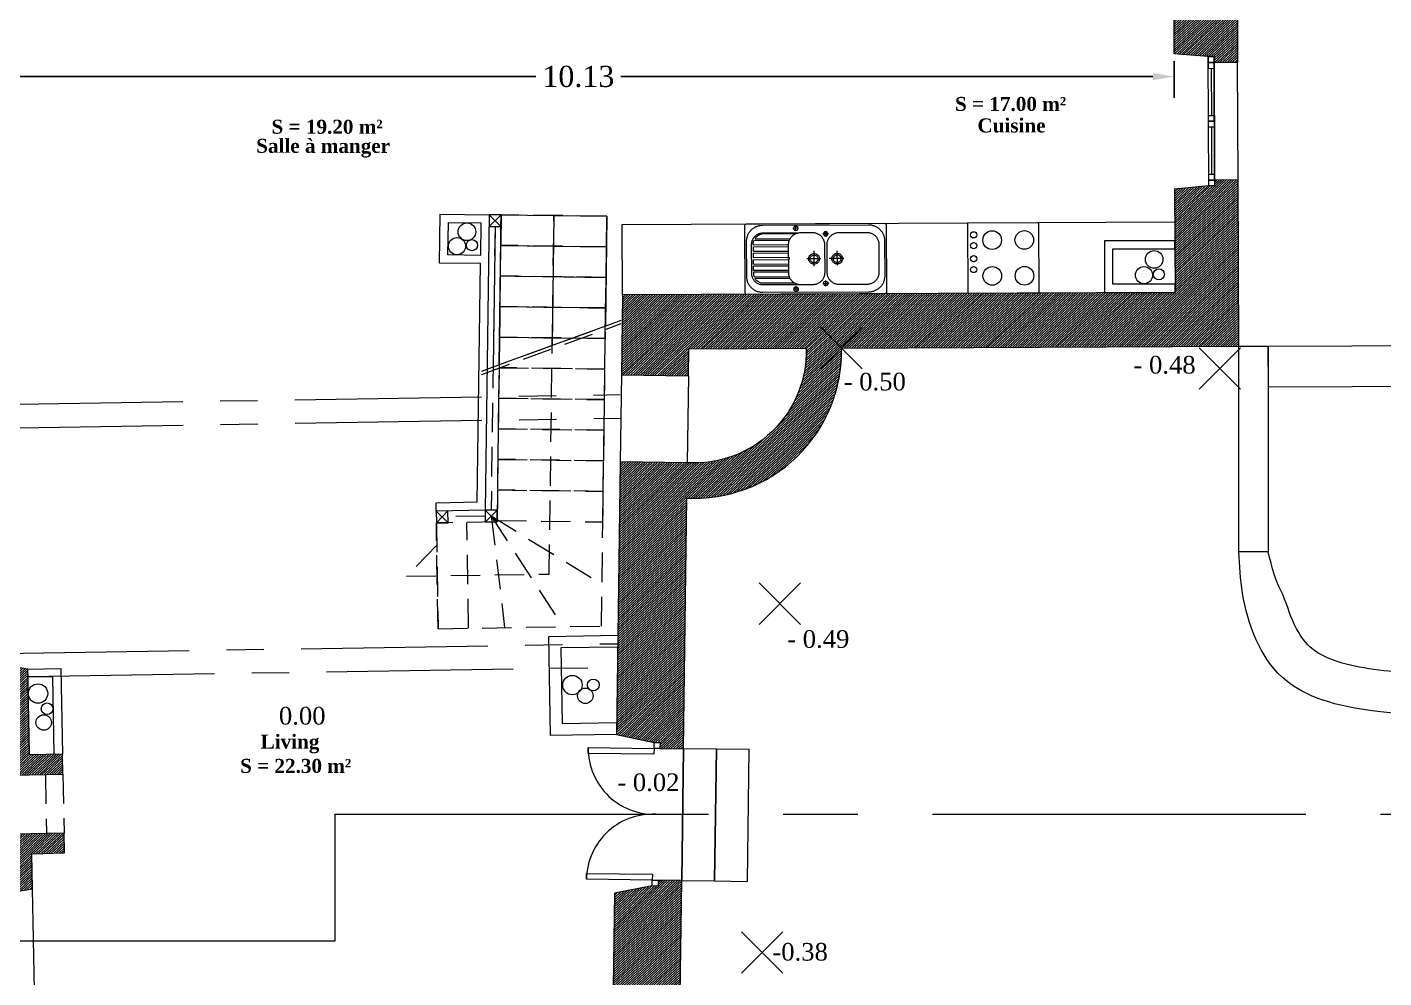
# Model space of a CAD drawing. Header units: millimetres. Extents: x -17502 to -16646, y 1856 to 2034.
# Drawn here: x -17428.72 to -17417.18, y 2012.28 to 2020.37 of the extents above; entities that cross this region are included whole.
import ezdxf
from ezdxf.enums import TextEntityAlignment as Align

# ---------------------------------------------------------------- set-up
doc = ezdxf.new("R2010")
doc.units = ezdxf.units.MM
doc.linetypes.add('AXES', pattern=[50.800000000000004, 31.75, -6.35, 6.35, -6.35])
doc.linetypes.add('HIDDEN', pattern=[0.375, 0.25, -0.125])
doc.layers.get('0').update_dxf_attribs({"lineweight": 9})
doc.layers.get('Defpoints').update_dxf_attribs({"lineweight": 9})
doc.layers.add('CALQUE_DE_PORTE', color=7, linetype='Continuous')
doc.layers.add('cartouche', color=7, linetype='Continuous')
doc.layers.add('CALQUE_DE_SYMBOLE', color=7, linetype='Continuous', lineweight=9)
doc.styles.get("Standard").update_dxf_attribs({"font": 'times.ttf'})
doc.dimstyles.get("Standard").update_dxf_attribs({"dimtxt": 0.18, "dimasz": 0.18, "dimexe": 0.18, "dimexo": 0.0625, "dimgap": 0.09, "dimtad": 0, "dimtih": 1, "dimtoh": 1, "dimzin": 0, "dimdsep": 46, "dimtxsty": 'Standard', "dimcen": 0.09, "dimadec": 0, "dimazin": 0, "dimtfac": 1, "dimtofl": 0, "dimtmove": 0, "dimatfit": 3, "dimfxl": 1, "dimtolj": 1, "dimtzin": 0, "dimarcsym": 0})

# ---------------------------------------------------------------- blocks, each defined once
blk = doc.blocks.new('*D345')
at = {"color": 0, "lineweight": -2, "transparency": 16777216}
for p, q in [((-17429.09852702357, 2019.70601243685), (-17429.09852702357, 2020.127808081144)), ((-17418.96581847014, 2020.079359967606), (-17418.96581847014, 2019.767808081144)), ((-17428.91852702357, 2019.947808081144), (-17424.39457361203, 2019.947808081144)), ((-17419.14581847014, 2019.947808081144), (-17423.66977188168, 2019.947808081144))]:
    blk.add_line(p, q, dxfattribs=at)
at = {"color": 0, "lineweight": 9, "transparency": 16777216}
for points in [[(-17428.91852702357, 2019.977808081144), (-17428.91852702357, 2019.917808081144), (-17429.09852702357, 2019.947808081144)], [(-17419.14581847014, 2019.977808081144), (-17419.14581847014, 2019.917808081144), (-17418.96581847014, 2019.947808081144)]]:
    blk.add_solid(points, dxfattribs=at)
at = {"layer": 'Defpoints', "color": 0, "lineweight": 9, "transparency": 16777216}
for p in [(-17418.96581847014, 2020.141859967606), (-17418.96581847014, 2019.947808081144), (-17429.09852702357, 2019.64351243685)]:
    blk.add_point(p, dxfattribs=at)
at = {"color": 0, "lineweight": 9, "transparency": 16777216, "insert": (-17424.03217274685, 2019.947808081144), "char_height": 0.18, "attachment_point": 5}
blk.add_mtext('\\A1;10.13', dxfattribs=at)
blk = doc.blocks.new('PWRDRWGRP197506040', base_point=(1252.8135, 2783.58822))
at = {"layer": 'CALQUE_DE_SYMBOLE', "color": 7, "linetype": 'Continuous'}
for p, q in [((1329.52834, 2781.43305), (1329.52834, 2776.92255)), ((1306.75938, 2774.55324), (1301.90702, 2774.55324)), ((1304.16706, 2776.95878), (1304.16706, 2772.00048)), ((1327.33479, 2779.395), (1332.16777, 2779.395)), ((1327.62391, 2775.66321), (1357.38808, 2775.66321)), ((1331.00064, 2774.10759), (1358.43426, 2774.10474)), ((1364.20684, 2769.99565), (1334.64738, 2769.99565)), ((1294.35279, 2759.14758), (1294.35279, 2746.77275)), ((1313.97465, 2759.77341), (1313.97465, 2746.79067)), ((1364.99054, 2768.74702), (1335.20893, 2768.74643)), ((1335.74599, 2758.10953), (1365.24295, 2758.10953)), ((1335.75062, 2763.41331), (1365.33198, 2763.41331)), ((1365.33198, 2759.4297), (1335.75492, 2759.4297)), ((1335.75519, 2764.77601), (1365.18433, 2764.77601)), ((1365.65701, 2757.69375), (1365.65701, 2754.54171)), ((1365.74615, 2762.99753), (1365.74615, 2759.84548)), ((1365.74938, 2765.12762), (1365.74787, 2766.47929)), ((1367.23319, 2765.77815), (1367.23319, 2741.24267)), ((1288.77862, 2753.38846), (1301.18113, 2753.38846)), ((1308.40043, 2753.54731), (1320.33139, 2753.54731)), ((1335.0216, 2754.22449), (1335.0216, 2752.17939)), ((1365.24295, 2754.12593), (1335.74642, 2754.12593)), ((1335.74862, 2752.49064), (1365.35147, 2752.49064)), ((1365.35147, 2748.50703), (1335.74862, 2748.50703)), ((1335.74906, 2747.1369), (1365.27363, 2747.1369)), ((1365.68774, 2746.72107), (1365.68774, 2743.56902)), ((1365.76558, 2752.07486), (1365.76558, 2748.92286)), ((1304.10612, 2734.75523), (1304.10612, 2730.01241)), ((1363.90927, 2736.43999), (1334.4376, 2736.43999)), ((1365.01503, 2737.68862), (1335.03495, 2737.68921)), ((1365.27363, 2743.15319), (1335.75002, 2743.15319)), ((1335.75089, 2741.65969), (1365.20882, 2741.65969)), ((1365.77392, 2741.30802), (1365.77236, 2739.95641)), ((1301.8484, 2732.35012), (1306.64295, 2732.35012)), ((1357.38808, 2731.35761), (1327.13583, 2731.35761)), ((1327.35707, 2727.60773), (1332.14505, 2727.60773)), ((1329.5474, 2729.80958), (1329.5474, 2725.40578)), ((1330.13048, 2732.32805), (1358.13674, 2732.33091))]:
    blk.add_line(p, q, dxfattribs=at)
for points in [[(1254.06794, 2783.58822), (1371.55878, 2783.58822), (1372.19068, 2783.41564), (1372.64134, 2782.96315), (1372.81328, 2782.32872), (1372.81328, 2724.848), (1372.64134, 2724.21356), (1372.19063, 2723.76107), (1371.55878, 2723.58844), (1254.06794, 2723.58844), (1253.43609, 2723.76102), (1252.98537, 2724.21356), (1252.8135, 2724.848), (1252.8135, 2782.32872), (1252.98537, 2782.96315), (1253.43603, 2783.41564), (1254.06794, 2783.58822)], [(1267.76828, 2782.10769), (1357.82975, 2782.10769), (1358.48803, 2782.09187), (1359.13845, 2782.04471), (1359.78032, 2781.96709), (1360.41298, 2781.85964), (1361.03557, 2781.72313), (1361.64751, 2781.55831), (1362.24798, 2781.36592), (1362.83623, 2781.14662), (1363.41161, 2780.90121), (1363.97332, 2780.63039), (1364.52072, 2780.33492), (1365.05298, 2780.0155), (1365.56942, 2779.67287), (1366.06929, 2779.30774), (1366.55192, 2778.92092), (1367.01653, 2778.51306), (1367.4624, 2778.08495), (1367.88878, 2777.63725), (1368.29498, 2777.17076), (1368.68024, 2776.68624), (1369.04386, 2776.18428), (1369.38514, 2775.66574), (1369.70322, 2775.13132), (1369.9975, 2774.58177), (1370.26724, 2774.01775), (1370.51168, 2773.44005), (1370.73007, 2772.84937), (1370.9217, 2772.24648), (1371.08583, 2771.63207), (1371.2218, 2771.00689), (1371.32882, 2770.3717), (1371.40612, 2769.7272), (1371.45306, 2769.07414), (1371.46888, 2768.41328), (1371.46888, 2738.49251), (1371.45306, 2737.83159), (1371.40612, 2737.17853), (1371.32882, 2736.53403), (1371.2218, 2735.89884), (1371.08583, 2735.27366), (1370.9217, 2734.65925), (1370.73007, 2734.05636), (1370.51168, 2733.46569), (1370.26724, 2732.88799), (1369.9975, 2732.32396), (1369.70322, 2731.77442), (1369.38514, 2731.24), (1369.04386, 2730.72146), (1368.68024, 2730.21955), (1368.29498, 2729.73497), (1367.88878, 2729.26849), (1367.4624, 2728.82079), (1367.01653, 2728.39268), (1366.55192, 2727.98481), (1366.06929, 2727.59799), (1365.56942, 2727.23287), (1365.05298, 2726.89024), (1364.52072, 2726.57087), (1363.97332, 2726.27534), (1363.41161, 2726.00458), (1362.83623, 2725.75912), (1362.24798, 2725.53987), (1361.64751, 2725.34743), (1361.03557, 2725.1826), (1360.41298, 2725.04614), (1359.78032, 2724.9387), (1359.13845, 2724.86102), (1358.48803, 2724.81392), (1357.82975, 2724.79804), (1267.76828, 2724.79804), (1267.11005, 2724.81392), (1266.45963, 2724.86102), (1265.81771, 2724.9387), (1265.1851, 2725.04614), (1264.56246, 2725.1826), (1263.95057, 2725.34743), (1263.3501, 2725.53987), (1262.7618, 2725.75912), (1262.18647, 2726.00458), (1261.6247, 2726.27534), (1261.07736, 2726.57087), (1260.5451, 2726.89024), (1260.02866, 2727.23287), (1259.52874, 2727.59799), (1259.04616, 2727.98481), (1258.58155, 2728.39268), (1258.13568, 2728.82079), (1257.7093, 2729.26849), (1257.3031, 2729.73497), (1256.91779, 2730.21955), (1256.55417, 2730.72146), (1256.21294, 2731.24), (1255.89481, 2731.77442), (1255.60052, 2732.32396), (1255.33084, 2732.88799), (1255.0864, 2733.46569), (1254.86801, 2734.05636), (1254.67638, 2734.65925), (1254.5122, 2735.27366), (1254.37628, 2735.89884), (1254.26926, 2736.53403), (1254.19191, 2737.17853), (1254.14502, 2737.83159), (1254.1292, 2738.49251), (1254.1292, 2768.41328), (1254.14502, 2769.07414), (1254.19191, 2769.7272), (1254.26926, 2770.3717), (1254.37628, 2771.00689), (1254.5122, 2771.63207), (1254.67638, 2772.24648), (1254.86801, 2772.84937), (1255.0864, 2773.44005), (1255.33084, 2774.01775), (1255.60052, 2774.58177), (1255.89481, 2775.13132), (1256.21294, 2775.66574), (1256.55417, 2776.18428), (1256.91779, 2776.68624), (1257.3031, 2777.17076), (1257.7093, 2777.63725), (1258.13568, 2778.08495), (1258.58155, 2778.51306), (1259.04616, 2778.92092), (1259.52874, 2779.30774), (1260.02866, 2779.67287), (1260.5451, 2780.0155), (1261.07736, 2780.33492), (1261.6247, 2780.63039), (1262.18647, 2780.90121), (1262.7618, 2781.14662), (1263.3501, 2781.36592), (1263.95057, 2781.55831), (1264.56246, 2781.72313), (1265.1851, 2781.85964), (1265.81771, 2781.96709), (1266.45963, 2782.04471), (1267.11005, 2782.09187), (1267.76828, 2782.10769)], [(1329.54998, 2781.32835), (1330.5088, 2781.067), (1331.19184, 2780.38116), (1331.45216, 2779.41847), (1331.19184, 2778.45573), (1330.5088, 2777.76989), (1329.54998, 2777.50849), (1328.59117, 2777.76989), (1327.90807, 2778.45573), (1327.64775, 2779.41847), (1327.90807, 2780.38116), (1328.59117, 2781.067), (1329.54998, 2781.32835)], [(1269.13776, 2775.54818), (1292.92517, 2775.54818), (1293.58577, 2775.52654), (1294.23539, 2775.46248), (1294.87257, 2775.3574), (1295.49597, 2775.21271), (1296.1043, 2775.02969), (1296.69615, 2774.80974), (1297.27025, 2774.55416), (1297.82512, 2774.26439), (1298.35943, 2773.94174), (1298.87189, 2773.58759), (1299.36115, 2773.20336), (1299.82575, 2772.79027), (1300.26446, 2772.34978), (1300.67583, 2771.88329), (1301.05856, 2771.39205), (1301.41125, 2770.87754), (1301.73256, 2770.34097), (1302.02119, 2769.78383), (1302.2757, 2769.20748), (1302.49479, 2768.6132), (1302.67705, 2768.00239), (1302.82121, 2767.37641), (1302.92585, 2766.73664), (1302.98964, 2766.0845), (1303.01117, 2765.42116), (1303.01117, 2741.48458), (1302.98964, 2740.82129), (1302.92585, 2740.16909), (1302.82121, 2739.52933), (1302.67705, 2738.90334), (1302.49479, 2738.29254), (1302.2757, 2737.69831), (1302.02119, 2737.1219), (1301.73256, 2736.56477), (1301.41125, 2736.02825), (1301.05856, 2735.51369), (1300.67583, 2735.0225), (1300.26446, 2734.55595), (1299.82575, 2734.11547), (1299.36115, 2733.70243), (1298.87189, 2733.31814), (1298.35943, 2732.964), (1297.82512, 2732.6414), (1297.27025, 2732.35163), (1296.69615, 2732.09605), (1296.1043, 2731.8761), (1295.49597, 2731.69308), (1294.87257, 2731.54833), (1294.23539, 2731.44326), (1293.58577, 2731.37925), (1292.92517, 2731.35761), (1269.13776, 2731.35761), (1268.47716, 2731.37925), (1267.8276, 2731.44326), (1267.19042, 2731.54833), (1266.56696, 2731.69308), (1265.95863, 2731.8761), (1265.36678, 2732.09605), (1264.79274, 2732.35163), (1264.23786, 2732.6414), (1263.7035, 2732.964), (1263.19104, 2733.31814), (1262.70178, 2733.70243), (1262.23718, 2734.11547), (1261.79847, 2734.55595), (1261.3871, 2735.0225), (1261.00437, 2735.51369), (1260.65163, 2736.02825), (1260.33032, 2736.56477), (1260.04168, 2737.1219), (1259.78718, 2737.69831), (1259.56809, 2738.29254), (1259.38582, 2738.90334), (1259.24167, 2739.52933), (1259.13702, 2740.16909), (1259.07323, 2740.82129), (1259.0517, 2741.48458), (1259.0517, 2741.48458), (1259.0517, 2765.42116), (1259.07323, 2766.0845), (1259.13702, 2766.73664), (1259.24167, 2767.37641), (1259.38582, 2768.00239), (1259.56809, 2768.6132), (1259.78718, 2769.20748), (1260.04168, 2769.78383), (1260.33032, 2770.34097), (1260.65163, 2770.87754), (1261.00437, 2771.39205), (1261.3871, 2771.88329), (1261.79847, 2772.34978), (1262.23718, 2772.79027), (1262.70178, 2773.20336), (1263.19104, 2773.58759), (1263.7035, 2773.94174), (1264.23786, 2774.26439), (1264.79274, 2774.55416), (1265.36678, 2774.80974), (1265.95863, 2775.02969), (1266.56696, 2775.21271), (1267.19042, 2775.3574), (1267.8276, 2775.46248), (1268.47716, 2775.52654), (1269.13776, 2775.54818), (1269.13776, 2775.54818)], [(1304.2668, 2776.46877), (1305.22562, 2776.20737), (1305.90866, 2775.52153), (1306.16898, 2774.55884), (1305.90866, 2773.59615), (1305.22562, 2772.91031), (1304.2668, 2772.64891), (1303.30799, 2772.91031), (1302.62495, 2773.59615), (1302.36457, 2774.55884), (1302.62495, 2775.52153), (1303.30799, 2776.20737), (1304.2668, 2776.46877)], [(1315.38687, 2775.66321), (1325.5512, 2775.66321), (1326.21933, 2775.6413), (1326.87627, 2775.57654), (1327.52066, 2775.47028), (1328.15117, 2775.32392), (1328.76644, 2775.1388), (1329.36502, 2774.91638), (1329.94558, 2774.65789), (1330.50675, 2774.36484), (1331.0472, 2774.03852), (1331.56547, 2773.6804), (1332.06027, 2773.29175), (1332.53021, 2772.87397), (1332.97387, 2772.42853), (1333.38992, 2771.95672), (1333.77695, 2771.45992), (1334.13368, 2770.9395), (1334.45865, 2770.3969), (1334.75057, 2769.83341), (1335.00798, 2769.25049), (1335.22955, 2768.64948), (1335.41391, 2768.03173), (1335.55968, 2767.39864), (1335.66551, 2766.75161), (1335.73, 2766.09204), (1335.7518, 2765.42116), (1335.7518, 2741.48453), (1335.73, 2740.8137), (1335.66551, 2740.15413), (1335.55968, 2739.50709), (1335.41391, 2738.874), (1335.22955, 2738.25626), (1335.00798, 2737.65525), (1334.75057, 2737.07233), (1334.45865, 2736.50884), (1334.13368, 2735.96624), (1333.77695, 2735.44581), (1333.38992, 2734.94902), (1332.97387, 2734.4772), (1332.53021, 2734.03171), (1332.06027, 2733.61399), (1331.56547, 2733.22534), (1331.0472, 2732.86716), (1330.50675, 2732.5409), (1329.94558, 2732.24779), (1329.36502, 2731.98936), (1328.76644, 2731.76688), (1328.15117, 2731.58176), (1327.52066, 2731.4354), (1326.87627, 2731.32914), (1326.21933, 2731.26438), (1325.5512, 2731.24247), (1315.38687, 2731.24247), (1314.71874, 2731.26438), (1314.0618, 2731.32914), (1313.41735, 2731.4354), (1312.78685, 2731.58176), (1312.17163, 2731.76688), (1311.57304, 2731.98936), (1310.99244, 2732.24779), (1310.43126, 2732.5409), (1309.89087, 2732.86716), (1309.37254, 2733.22534), (1308.87779, 2733.61399), (1308.40786, 2734.03171), (1307.9642, 2734.4772), (1307.54815, 2734.94902), (1307.16106, 2735.44581), (1306.80433, 2735.96624), (1306.47936, 2736.50884), (1306.1875, 2737.07233), (1305.93009, 2737.65525), (1305.70852, 2738.25626), (1305.52416, 2738.874), (1305.37839, 2739.50709), (1305.27256, 2740.15413), (1305.20807, 2740.8137), (1305.18621, 2741.48453), (1305.18621, 2741.48453), (1305.18621, 2765.42116), (1305.20807, 2766.09204), (1305.27256, 2766.75161), (1305.37839, 2767.39864), (1305.52416, 2768.03173), (1305.70852, 2768.64948), (1305.93009, 2769.25049), (1306.1875, 2769.83341), (1306.47936, 2770.3969), (1306.80433, 2770.9395), (1307.16106, 2771.45992), (1307.54815, 2771.95672), (1307.9642, 2772.42853), (1308.40786, 2772.87397), (1308.87779, 2773.29175), (1309.37254, 2773.6804), (1309.89087, 2774.03852), (1310.43126, 2774.36484), (1310.99244, 2774.65789), (1311.57304, 2774.91638), (1312.17163, 2775.1388), (1312.78685, 2775.32392), (1313.41735, 2775.47028), (1314.0618, 2775.57654), (1314.71874, 2775.6413), (1315.38687, 2775.66321)], [(1357.38808, 2775.66321), (1358.05955, 2775.64028), (1358.71928, 2775.57256), (1359.36578, 2775.46146), (1359.99752, 2775.30853), (1360.61301, 2775.11528), (1361.21079, 2774.88327), (1361.78929, 2774.61386), (1362.34713, 2774.30859), (1362.88268, 2773.96908), (1363.3946, 2773.59669), (1363.88122, 2773.19302), (1364.34119, 2772.75948), (1364.77296, 2772.29767), (1365.17502, 2771.80901), (1365.54585, 2771.29504), (1365.88406, 2770.75729), (1366.18803, 2770.19724), (1366.45632, 2769.61637), (1366.68747, 2769.01617), (1366.87996, 2768.39815), (1367.03224, 2767.76382), (1367.14286, 2767.11474), (1367.21037, 2766.45237), (1367.23319, 2765.77815)], [(1358.43426, 2774.10474), (1359.17517, 2773.98792), (1359.92383, 2773.77056), (1360.66872, 2773.46545), (1361.3986, 2773.08536), (1362.10194, 2772.64294), (1362.76738, 2772.1511), (1363.38351, 2771.62244), (1363.93893, 2771.06977), (1364.42226, 2770.5059)], [(1364.42226, 2770.5059), (1364.51878, 2770.21479), (1364.42991, 2770.04851), (1364.20684, 2769.99565)], [(1294.46007, 2758.10205), (1295.19388, 2758.0423), (1295.89065, 2757.86935), (1296.5408, 2757.59266), (1297.13503, 2757.22172), (1297.66374, 2756.76611), (1298.11752, 2756.23524), (1298.48696, 2755.63859), (1298.76251, 2754.9858), (1298.93482, 2754.28623), (1298.9943, 2753.54941), (1298.93482, 2752.81259), (1298.76251, 2752.11302), (1298.48696, 2751.46018), (1298.11752, 2750.86358), (1297.66374, 2750.33271), (1297.13503, 2749.8771), (1296.5408, 2749.50616), (1295.89065, 2749.22948), (1295.19388, 2749.05652), (1294.46007, 2748.99672), (1293.72626, 2749.05652), (1293.02949, 2749.22948), (1292.37934, 2749.50616), (1291.78517, 2749.8771), (1291.25645, 2750.33271), (1290.80262, 2750.86358), (1290.43324, 2751.46018), (1290.15763, 2752.11302), (1289.98538, 2752.81259), (1289.92584, 2753.54941), (1289.98538, 2754.28623), (1290.15763, 2754.9858), (1290.43324, 2755.63859), (1290.80262, 2756.23524), (1291.25645, 2756.76611), (1291.78517, 2757.22172), (1292.37934, 2757.59266), (1293.02949, 2757.86935), (1293.72626, 2758.0423), (1294.46007, 2758.10205)], [(1314.16419, 2758.13607), (1314.89799, 2758.07632), (1315.59471, 2757.90331), (1316.24492, 2757.62663), (1316.83909, 2757.25569), (1317.3678, 2756.80007), (1317.82159, 2756.26921), (1318.19102, 2755.67261), (1318.46663, 2755.01977), (1318.63888, 2754.3202), (1318.69842, 2753.58338), (1318.63888, 2752.84661), (1318.46663, 2752.14704), (1318.19102, 2751.4942), (1317.82159, 2750.8976), (1317.3678, 2750.36674), (1316.83909, 2749.91107), (1316.24492, 2749.54018), (1315.59471, 2749.2635), (1314.89799, 2749.09049), (1314.16419, 2749.03074), (1313.43038, 2749.09049), (1312.73361, 2749.2635), (1312.0834, 2749.54018), (1311.48923, 2749.91107), (1310.96052, 2750.36674), (1310.50668, 2750.8976), (1310.1373, 2751.4942), (1309.86169, 2752.14704), (1309.68938, 2752.84661), (1309.6299, 2753.58338), (1309.68938, 2754.3202), (1309.86169, 2755.01977), (1310.1373, 2755.67261), (1310.50668, 2756.26921), (1310.96052, 2756.80007), (1311.48923, 2757.25569), (1312.0834, 2757.62663), (1312.73361, 2757.90331), (1313.43038, 2758.07632), (1314.16419, 2758.13607)], [(1365.74787, 2766.47929), (1365.69119, 2767.26665), (1365.43986, 2768.21621), (1364.99054, 2768.74702)], [(1365.18433, 2764.77601), (1365.48653, 2764.79738), (1365.68074, 2764.89691), (1365.74938, 2765.12762)], [(1365.24295, 2758.10953), (1365.45148, 2758.05253), (1365.60027, 2757.90315), (1365.65701, 2757.69375)], [(1365.33198, 2763.41331), (1365.54057, 2763.35631), (1365.68936, 2763.20693), (1365.74615, 2762.99753)], [(1365.74615, 2759.84548), (1365.68936, 2759.63609), (1365.54057, 2759.48666), (1365.33198, 2759.4297)], [(1294.46007, 2756.91721), (1295.21336, 2756.82963), (1295.90566, 2756.58034), (1296.51701, 2756.18943), (1297.02731, 2755.67703), (1297.41666, 2755.06321), (1297.66492, 2754.36811), (1297.75213, 2753.61175), (1297.66492, 2752.85544), (1297.41666, 2752.16028), (1297.02731, 2751.54647), (1296.51701, 2751.03406), (1295.90566, 2750.6432), (1295.21336, 2750.39392), (1294.46007, 2750.30634), (1293.70678, 2750.39392), (1293.01448, 2750.6432), (1292.40313, 2751.03406), (1291.89283, 2751.54647), (1291.50348, 2752.16028), (1291.25522, 2752.85544), (1291.16801, 2753.61175), (1291.25522, 2754.36811), (1291.50348, 2755.06321), (1291.89283, 2755.67703), (1292.40313, 2756.18943), (1293.01448, 2756.58034), (1293.70678, 2756.82963), (1294.46007, 2756.91721)], [(1314.16419, 2756.95117), (1314.91742, 2756.86359), (1315.60973, 2756.61431), (1316.22107, 2756.22345), (1316.73137, 2755.71105), (1317.12072, 2755.09723), (1317.36899, 2754.40207), (1317.45619, 2753.64577), (1317.36899, 2752.88941), (1317.12072, 2752.1943), (1316.73137, 2751.58049), (1316.22107, 2751.06808), (1315.60973, 2750.67717), (1314.91742, 2750.42794), (1314.16419, 2750.34036), (1313.41089, 2750.42794), (1312.71859, 2750.67717), (1312.10725, 2751.06808), (1311.59689, 2751.58049), (1311.20759, 2752.1943), (1310.95933, 2752.88941), (1310.87213, 2753.64577), (1310.95933, 2754.40207), (1311.20759, 2755.09723), (1311.59689, 2755.71105), (1312.10725, 2756.22345), (1312.71859, 2756.61431), (1313.41089, 2756.86359), (1314.16419, 2756.95117)], [(1365.65701, 2754.54171), (1365.60027, 2754.33231), (1365.45143, 2754.18293), (1365.24295, 2754.12593)], [(1365.27363, 2747.1369), (1365.48222, 2747.0799), (1365.63095, 2746.93047), (1365.68774, 2746.72107)], [(1365.35147, 2752.49064), (1365.56006, 2752.43368), (1365.70884, 2752.28431), (1365.76558, 2752.07486)], [(1365.76558, 2748.92286), (1365.70879, 2748.71341), (1365.56, 2748.56404), (1365.35147, 2748.50703)], [(1367.23319, 2741.24267), (1367.21037, 2740.56851), (1367.14286, 2739.90613), (1367.03224, 2739.257), (1366.87991, 2738.62273), (1366.68747, 2738.00471), (1366.45632, 2737.40451), (1366.18798, 2736.82363), (1365.88401, 2736.26354), (1365.54585, 2735.72578), (1365.17496, 2735.21181), (1364.77291, 2734.7232), (1364.34114, 2734.26134), (1363.88117, 2733.82785), (1363.39455, 2733.42413), (1362.88268, 2733.05179), (1362.34708, 2732.71224), (1361.78924, 2732.40697), (1361.21073, 2732.1376), (1360.61296, 2731.90555), (1359.99747, 2731.7123), (1359.36572, 2731.55937), (1358.71928, 2731.44826), (1358.05955, 2731.38049), (1357.38808, 2731.35761)], [(1358.13674, 2732.33091), (1358.87765, 2732.44777), (1359.62626, 2732.66508), (1360.37121, 2732.97019), (1361.10103, 2733.35033), (1361.80437, 2733.7927), (1362.46981, 2734.2846), (1363.08594, 2734.81326), (1363.64141, 2735.36587), (1364.12475, 2735.92974)], [(1364.12475, 2735.92974), (1364.22121, 2736.2209), (1364.13234, 2736.38713), (1363.90927, 2736.43999)], [(1365.77236, 2739.95641), (1365.71573, 2739.16904), (1365.4644, 2738.21949), (1365.01503, 2737.68862)], [(1365.20882, 2741.65969), (1365.51107, 2741.63832), (1365.70529, 2741.53879), (1365.77392, 2741.30802)], [(1365.68774, 2743.56902), (1365.63095, 2743.35963), (1365.48211, 2743.2102), (1365.27363, 2743.15319)], [(1304.1655, 2730.48229), (1305.12431, 2730.74369), (1305.80735, 2731.42953), (1306.06767, 2732.39222), (1305.80735, 2733.35491), (1305.12431, 2734.0407), (1304.1655, 2734.30215), (1303.20668, 2734.0407), (1302.52364, 2733.35491), (1302.26332, 2732.39222), (1302.52364, 2731.42953), (1303.20668, 2730.74369), (1304.1655, 2730.48229)], [(1329.5826, 2725.69043), (1330.54142, 2725.95183), (1331.22446, 2726.63767), (1331.48478, 2727.60041), (1331.22446, 2728.5631), (1330.54142, 2729.24895), (1329.5826, 2729.51034), (1328.62379, 2729.24895), (1327.94075, 2728.5631), (1327.68037, 2727.60041), (1327.94075, 2726.63767), (1328.62379, 2725.95183), (1329.5826, 2725.69043)]]:
    blk.add_lwpolyline(points, dxfattribs=at)
blk = doc.blocks.new('PWRDRWGRP197508860', base_point=(1117.7847, 2786.06169))
at = {"layer": 'CALQUE_DE_SYMBOLE', "color": 7, "linetype": 'Continuous'}
blk.add_lwpolyline([(1117.7847, 2786.06164), (1177.78378, 2786.06164), (1177.78378, 2726.06256), (1117.7847, 2726.06256), (1117.7847, 2786.06164)], close=True, dxfattribs=at)
for centre, radius in [((1129.86385, 2771.27518), 7.93739), ((1157.22534, 2771.27518), 7.93739), ((1172.98229, 2765.78537), 2.64578), ((1172.98229, 2756.61329), 2.64578), ((1129.86385, 2740.84912), 7.93739), ((1157.22534, 2740.84912), 7.93739), ((1172.98229, 2745.43513), 2.64578), ((1172.98229, 2736.26305), 2.64578)]:
    blk.add_circle(centre, radius, dxfattribs=at)
blk = doc.blocks.new('PLAQUE_60X60197508656', base_point=(1117.7847, 2786.06169))
at = {"layer": 'CALQUE_DE_SYMBOLE', "color": 7}
blk.add_point((1117.7847, 2786.06169), dxfattribs=at)
at = {"layer": 'CALQUE_DE_SYMBOLE', "color": 82, "linetype": 'Continuous'}
blk.add_blockref('PWRDRWGRP197508860', (1117.7847, 2786.06169), dxfattribs=at)

msp = doc.modelspace()

# ---------------------------------------------------------------- hatches: boundary and pattern name
at = {"lineweight": 9}
h = msp.add_hatch(dxfattribs=at)
h.set_pattern_fill('ANSI31', color=256, scale=0.0045, angle=358, style=0)
h.set_pattern_definition([(43.00000000000001, (2697.647914, 3561.128666), (-0.009744051569392946, 0.0104492160118839), [])])
edge = h.paths.add_edge_path()
edge.add_line((-17427.11518912198, 2021.551852455807), (-17428.49184985288, 2021.551852455807))
edge.add_arc((-17429.41695567359, 2021.185513513641), 0.9950000000245928, 21.60340710408583, 31.40458166815075)
edge.add_line((-17428.56771408732, 2021.703986008762), (-17428.84937210085, 2021.532030306859))
edge.add_arc((-17429.41695567357, 2021.185513513647), 0.6649999999994256, 1.8064176090329056, 31.404581668121693, ccw=False)
edge.add_line((-17428.75228615474, 2021.20647611714), (-17428.51018912198, 2021.011852455807))
edge.add_line((-17428.51018912198, 2021.011852455807), (-17427.19018912198, 2021.01185245581))
edge.add_line((-17427.19018912198, 2021.01185245581), (-17427.16518912198, 2021.3018524558))
edge.add_line((-17427.16518912198, 2021.3018524558), (-17427.16518912198, 2021.351852455799))
edge.add_line((-17427.16518912198, 2021.351852455799), (-17427.11518912198, 2021.351852455803))
edge.add_line((-17427.11518912198, 2021.351852455803), (-17427.11518912198, 2021.551852455807))
edge = h.paths.add_edge_path()
edge.add_arc((-17429.41695567356, 2021.185513513638), 0.9950000000001757, 76.75938742456812, 140.5539490024946)
edge.add_line((-17430.18531772242, 2021.817688142892), (-17430.02173430496, 2021.702620921104))
edge.add_line((-17430.02173430496, 2021.702620921104), (-17429.99296749951, 2021.743516775471))
edge.add_line((-17429.99296749951, 2021.743516775471), (-17429.85544977374, 2021.685461435037))
edge.add_arc((-17429.41695567356, 2021.185513513648), 0.6649999999958243, 76.75938742415087, 131.2533386746068, ccw=False)
edge.add_line((-17429.26464346976, 2021.832835684262), (-17429.18905997014, 2022.154063227573))
edge = h.paths.add_edge_path()
edge.add_line((-17429.13047395026, 2020.240265304662), (-17429.48319536873, 2020.523820758072))
edge.add_arc((-17429.41695567357, 2021.185513513647), 0.6649999999969108, 158.5003143067651, 264.2833696857845, ccw=False)
edge.add_line((-17430.03568469325, 2021.429233435266), (-17430.13680152674, 2021.539037503638))
edge.add_line((-17430.13680152674, 2021.539037503638), (-17430.1080347213, 2021.579933358004))
edge.add_line((-17430.1080347213, 2021.579933358004), (-17430.27161813876, 2021.695000579794))
edge.add_arc((-17429.41695567356, 2021.185513513639), 0.9949999999978777, 149.1997039820875, 257.6506011935051)
edge.add_line((-17429.62975899828, 2020.213536278829), (-17429.58688545794, 2018.917577863057))
edge.add_line((-17429.58688545794, 2018.917577863057), (-17429.38699481334, 2018.924190744698))
edge.add_line((-17429.38699481334, 2018.924190744698), (-17429.38864803374, 2018.974163405848))
edge.add_line((-17429.38864803374, 2018.974163405848), (-17429.33867537258, 2018.975816626257))
edge.add_line((-17429.33867537258, 2018.975816626257), (-17429.06620472281, 2019.039747765996))
edge.add_line((-17429.06620472281, 2019.039747765995), (-17429.13047395026, 2020.240265304662))
h.paths.add_polyline_path([(-17429.30230452357, 2017.876418080987), (-17429.35227718472, 2017.874764860577), (-17429.35393040514, 2017.924737521726), (-17429.55382104974, 2017.918124640085), (-17429.49142775126, 2016.032133429183), (-17429.29153710666, 2016.038746310823), (-17429.29319032707, 2016.088718971973), (-17429.24321766591, 2016.090372192383), (-17428.96631273187, 2016.155343770229), (-17428.99285735648, 2017.753582681847), (-17428.99865347147, 2017.826066556407)])
h.paths.add_polyline_path([(-17429.20684681689, 2014.990973647113), (-17429.25681947805, 2014.989320426702), (-17429.25850112367, 2015.039292147475), (-17429.45836334306, 2015.032680206212), (-17429.38812476454, 2012.909546071906), (-17429.18049056075, 2012.913872034008), (-17429.18153206148, 2012.963861185594), (-17429.1315429099, 2012.964902686325), (-17428.67473772014, 2013.0394341161), (-17428.68098672456, 2013.339369025619), (-17428.40104747569, 2013.345201429746), (-17428.4045885782, 2013.515164545121), (-17428.83449528183, 2013.50620763879), (-17428.8449102892, 2014.006099154641), (-17428.41500358557, 2014.015056060994), (-17428.41854468807, 2014.18501917638), (-17428.69848393695, 2014.179186772263), (-17428.70181673931, 2014.339152057323), (-17428.71369339767, 2014.909198773162)])
h.paths.add_polyline_path([(-17429.11633699916, 2012.235061073216), (-17429.16632615074, 2012.234019572474), (-17429.16736765148, 2012.284008724061), (-17429.36729262715, 2012.27984338012), (-17429.23700045597, 2008.341441409566), (-17423.21486375999, 2008.435806452677), (-17423.1976099814, 2009.745692824518), (-17423.40759176618, 2009.748458697408), (-17423.40825030735, 2009.698463034364), (-17423.4582459704, 2009.699121575521), (-17423.45969476096, 2009.589131116807), (-17423.80966440232, 2009.593740904953), (-17423.8175673877, 2008.993755643451), (-17424.95501016416, 2008.975932262469), (-17425.11499052463, 2008.973425419076), (-17426.5348162238, 2008.951177183927), (-17426.69479658427, 2008.94867034053), (-17428.58229629771, 2008.919093796385), (-17428.6480752416, 2011.759708971613), (-17428.64932498281, 2011.819693089698), (-17428.65682390745, 2012.179620708872)])
h.paths.add_polyline_path([(-17423.72474237475, 2013.003904440566), (-17423.74056035229, 2011.803022378647), (-17423.37059244574, 2011.798149174012), (-17423.3712509869, 2011.748153510968), (-17423.17126833471, 2011.745519346298), (-17423.15327717133, 2013.111387096268), (-17423.35325982352, 2013.114021260934), (-17423.35391836469, 2013.064025597893), (-17423.40391402773, 2013.064684139061)])
h.paths.add_polyline_path([(-17423.43336380743, 2010.828891852032), (-17423.79372770607, 2010.803635950665), (-17423.79767895307, 2010.503661972404), (-17423.44770931174, 2010.499052184229), (-17423.44915810231, 2010.389061725515), (-17423.39916243926, 2010.388403184347), (-17423.39982098043, 2010.338407521306), (-17423.18983919563, 2010.335641648397), (-17423.18272695102, 2010.875594809243), (-17423.38270960321, 2010.87822897392), (-17423.38336814438, 2010.828233310868)])
edge = h.paths.add_edge_path()
edge.add_line((-17423.6764372417, 2016.671172753787), (-17423.70696176324, 2014.353787342813))
edge.add_line((-17423.70696176324, 2014.353787342813), (-17423.38784562329, 2014.284578317404))
edge.add_line((-17423.38784562329, 2014.284578317404), (-17423.33784996024, 2014.283919776247))
edge.add_line((-17423.33784996024, 2014.283919776247), (-17423.33850850141, 2014.233924113202))
edge.add_line((-17423.33850850141, 2014.233924113202), (-17423.13852584918, 2014.23128994854))
edge.add_line((-17423.13852584918, 2014.23128994854), (-17423.11043299823, 2016.364065817891))
edge.add_arc((-17423.04524890667, 2017.614092337215), 1.251724915787813, 267.0149484309076, 361.171484321686)
edge.add_line((-17421.79378562325, 2017.639683645316), (-17418.41595834088, 2017.655540590763))
edge.add_line((-17418.41595834088, 2017.655540590763), (-17418.42156139586, 2019.069008982168))
edge.add_line((-17418.42156139586, 2019.069008982168), (-17418.62155982451, 2019.06821617902))
edge.add_line((-17418.62155982451, 2019.06821617902), (-17418.62136162372, 2019.018216571853))
edge.add_line((-17418.62136162372, 2019.018216571853), (-17418.67136123088, 2019.018018371075))
edge.add_line((-17418.67136123088, 2019.018018371075), (-17418.96125985204, 2018.99186900298))
edge.add_line((-17418.96125985204, 2018.99186900298), (-17418.9577715155, 2018.111875240359))
edge.add_line((-17418.9577715155, 2018.111875240359), (-17423.65773467255, 2018.091049584345))
edge.add_line((-17423.65773467255, 2018.091049584345), (-17423.66669083242, 2017.411108566898))
edge.add_line((-17423.66669083242, 2017.411108566898), (-17423.09674027368, 2017.403601197572))
edge.add_line((-17423.09674027368, 2017.403601197572), (-17423.09371098431, 2017.633581247591))
edge.add_line((-17423.09371098431, 2017.633581247591), (-17422.09372200293, 2017.638275617489))
edge.add_arc((-17423.04635934226, 2017.614695676742), 0.9529291232337874, -93.61761732497752, 1.417911325996215, ccw=False)
edge.add_line((-17423.10648668293, 2016.663665384475), (-17423.6764372417, 2016.671172753787))
h.paths.add_polyline_path([(-17420.92426716116, 2021.551852455805), (-17418.4314035038, 2021.551852455805), (-17418.42552541157, 2020.069001125418), (-17418.62552384024, 2020.068208322262), (-17418.62572204103, 2020.118207929429), (-17418.67572164817, 2020.118009728644), (-17418.96581847014, 2020.141859967606), (-17418.96926716115, 2021.011852455804), (-17419.12162095886, 2021.011852455808), (-17420.11162095885, 2021.011852455804), (-17420.84926716115, 2021.011852455804), (-17420.87426716117, 2021.301852455918), (-17420.87426716115, 2021.351852455801), (-17420.92426716115, 2021.351852455935)])
h.paths.add_polyline_path([(-17423.70471905553, 2021.551852455805), (-17423.70471905553, 2021.351852455804), (-17423.65471905554, 2021.351852455801), (-17423.65471905554, 2021.301852455794), (-17423.61926195681, 2021.011852455804), (-17423.55925675201, 2021.011852455808), (-17421.99926716115, 2021.011852455808), (-17421.97426716115, 2021.301852455794), (-17421.97426716115, 2021.351852455797), (-17421.92426716115, 2021.351852455801), (-17421.92426716115, 2021.551852455809)])
h.paths.add_polyline_path([(-17426.11518912199, 2021.551852455809), (-17426.11518912198, 2021.351852455808), (-17426.06518912198, 2021.351852455804), (-17426.06518912198, 2021.301852455802), (-17426.04018912198, 2021.011852455808), (-17424.69017615426, 2021.011852455808), (-17424.65471905553, 2021.301852455798), (-17424.65471905553, 2021.351852455801), (-17424.60471905553, 2021.351852455804), (-17424.60471905553, 2021.551852455805)])

# ---------------------------------------------------------------- linework, layer by layer
for points in [[(-17420.92426716116, 2021.551852455805), (-17418.4314035038, 2021.551852455805), (-17418.42552541157, 2020.069001125418), (-17418.62552384024, 2020.068208322262), (-17418.62572204103, 2020.118207929429), (-17418.67572164817, 2020.118009728644), (-17418.96581847014, 2020.141859967606), (-17418.96926716115, 2021.011852455804), (-17419.12162095886, 2021.011852455808), (-17419.12162095886, 2021.011852455808), (-17419.12162095886, 2021.011852455808), (-17419.12162095886, 2021.011852455808), (-17420.11162095885, 2021.011852455804), (-17420.11162095885, 2021.011852455804), (-17420.11162095885, 2021.011852455804), (-17420.11162095885, 2021.011852455804), (-17420.84926716115, 2021.011852455804), (-17420.87426716117, 2021.301852455918), (-17420.87426716115, 2021.351852455801), (-17420.92426716115, 2021.351852455935)], [(-17425.13765023199, 2018.708332134159), (-17424.86046930054, 2018.704511856608), (-17424.86428957809, 2018.427330925153), (-17425.14147050954, 2018.431151202705)], [(-17418.41604204208, 2017.655540219515), (-17418.16604204208, 2017.655540219515), (-17418.16604204208, 2015.906713824927), (-17418.41604204208, 2015.906713824927)], [(-17418.16604204208, 2017.655540219515), (-17418.16604204208, 2017.655540219515), (-17415.31606443379, 2017.66801126979), (-17415.31467702828, 2017.318014019645), (-17418.16465463656, 2017.306716574778)], [(-17429.20684681689, 2014.990973647113), (-17429.25681947805, 2014.989320426702), (-17429.25850112367, 2015.039292147475), (-17429.45836334306, 2015.032680206212), (-17429.38812476454, 2012.909546071906), (-17429.18049056075, 2012.913872034008), (-17429.18153206148, 2012.963861185594), (-17429.1315429099, 2012.964902686325), (-17428.67473772014, 2013.0394341161), (-17428.68098672456, 2013.339369025619), (-17428.40104747569, 2013.345201429746), (-17428.4045885782, 2013.515164545121), (-17428.83449528183, 2013.50620763879), (-17428.8449102892, 2014.006099154641), (-17428.41500358557, 2014.015056060994), (-17428.41854468807, 2014.18501917638), (-17428.69848393695, 2014.179186772263), (-17428.70181673931, 2014.339152057323), (-17428.71369339767, 2014.909198773163), (-17428.71369339767, 2014.909198773159), (-17428.71369339767, 2014.909198773162)], [(-17423.13852584918, 2014.231289948539), (-17423.15327717133, 2013.111387096264), (-17422.87330145826, 2013.107699265728), (-17422.85855013612, 2014.227602118003)], [(-17422.85855013612, 2014.227602117999), (-17422.87330145826, 2013.107699265724), (-17422.5933257452, 2013.104011435188), (-17422.57857442305, 2014.223914287463)], [(-17423.72474237475, 2013.003904440566), (-17423.74056035229, 2011.803022378647), (-17423.37059244574, 2011.798149174012), (-17423.3712509869, 2011.748153510968), (-17423.17126833471, 2011.745519346298), (-17423.15327717133, 2013.111387096268), (-17423.35325982352, 2013.114021260934), (-17423.35391836469, 2013.064025597893), (-17423.40391402773, 2013.064684139061)]]:
    msp.add_lwpolyline(points, close=True, dxfattribs=at)
for points in [[(-17418.6215598245, 2019.06821617902), (-17418.62552384024, 2020.068208322266)], [(-17418.42156139585, 2019.069008982168), (-17418.4255254116, 2020.069001125418)], [(-17424.68948060001, 2018.772222890126), (-17424.78947192612, 2018.773539972461), (-17424.79078900845, 2018.673548646367), (-17424.69079768236, 2018.67223156404)], [(-17424.7062770554, 2017.49705595127), (-17424.68948060001, 2018.772222890126), (-17423.78955866515, 2018.760369149117), (-17423.80185500732, 2017.826845459714), (-17424.7062770554, 2017.497055951269)], [(-17424.23951963258, 2018.766296019624), (-17424.25406603136, 2017.661950705492)], [(-17424.74079334541, 2018.672890105199), (-17424.75725561604, 2017.478467069574)], [(-17423.65773467252, 2018.091049584345), (-17423.66039326165, 2018.691043694236), (-17418.96014992521, 2018.711870591731)], [(-17424.69290501408, 2018.512245442284), (-17423.79298307922, 2018.500391701271)], [(-17424.69632942814, 2018.252267994439), (-17423.79640749329, 2018.240414253426)], [(-17424.69975384221, 2017.992290546594), (-17423.79983190735, 2017.980436805581)], [(-17424.70317825628, 2017.732313098748), (-17423.96062844931, 2017.722532258033)], [(-17423.15327717133, 2013.111387096268), (-17423.13852584918, 2014.231289948539)], [(-17428.65682390745, 2012.179620708872), (-17428.67473772014, 2013.0394341161)]]:
    msp.add_lwpolyline(points, dxfattribs=at)
msp.add_lwpolyline([(-17423.6764372417, 2016.671172753787), (-17423.70696176324, 2014.353787342813), (-17423.38784562329, 2014.284578317404), (-17423.33784996024, 2014.283919776247), (-17423.33850850141, 2014.233924113202), (-17423.13852584918, 2014.23128994854), (-17423.11043299823, 2016.364065817891, 0.4356247653903151), (-17421.79378562325, 2017.639683645316), (-17418.41595834088, 2017.655540590763), (-17418.42156139586, 2019.069008982168), (-17418.62155982451, 2019.06821617902), (-17418.62136162372, 2019.018216571853), (-17418.67136123088, 2019.018018371075), (-17418.96125985204, 2018.99186900298), (-17418.9577715155, 2018.111875240359), (-17423.65773467255, 2018.091049584345), (-17423.66669083242, 2017.411108566898), (-17423.09674027368, 2017.403601197572), (-17423.09371098431, 2017.633581247591), (-17422.09372200293, 2017.638275617489, -0.4401955803874141), (-17423.10648668293, 2016.663665384475)], format="xyb", close=True, dxfattribs=at)
at = {"color": 252, "linetype": 'HIDDEN', "lineweight": 9}
for points in [[(-17425.23690911517, 2015.96249856673), (-17425.49275584478, 2015.698410606112), (-17424.27967644491, 2015.717638535617), (-17424.23951963257, 2018.766296019624)], [(-17424.68948060002, 2018.772222890126), (-17424.79078900845, 2018.673548646367)], [(-17424.78947192612, 2018.773539972461), (-17424.69079768235, 2018.672231564032)], [(-17424.74079334541, 2018.672890105199), (-17424.77403103547, 2016.261323466693)], [(-17424.85222502907, 2017.415667624692), (-17423.66751985624, 2017.847659898019)], [(-17424.85183003958, 2017.443981341683), (-17423.66712486675, 2017.87597361501)], [(-17425.24150518631, 2016.25246214398), (-17425.13993289376, 2016.154059555667)], [(-17425.23992033418, 2016.152474703551), (-17425.14151774588, 2016.254046996099)], [(-17424.82468329686, 2016.210535377586), (-17425.14072531982, 2016.204053275883)], [(-17424.82549905968, 2016.26200140175), (-17424.72388009359, 2016.16065420554), (-17424.72256301126, 2016.260645531634), (-17424.82386753403, 2016.159069353422)], [(-17424.77468957664, 2016.211327803645), (-17423.83075168257, 2015.633044205144)], [(-17424.77321527264, 2016.209857442527), (-17424.16457839729, 2015.26940637342)], [(-17424.7728641575, 2016.210209499202), (-17424.65887962202, 2015.261571445961)], [(-17425.22565666513, 2015.25258773968), (-17425.23992033418, 2016.152474703551)], [(-17424.96568932004, 2015.256708355183), (-17424.9799529891, 2016.156595319055)]]:
    msp.add_lwpolyline(points, dxfattribs=at)
at = {"color": 14, "lineweight": 9}
for points in [[(-17425.20667889302, 2018.77929017779), (-17424.78947198576, 2018.773540033691), (-17424.82549905968, 2016.26200140175), (-17425.24150518631, 2016.252462144103), (-17425.24053984469, 2016.322502680778), (-17424.89318983394, 2016.330467614653), (-17424.8652542694, 2018.357337572821), (-17425.21242855317, 2018.36212254167), (-17425.20667889302, 2018.77929017779)], [(-17425.13765023199, 2018.708332134159), (-17424.86046930054, 2018.704511856608), (-17424.86428957809, 2018.427330925153), (-17425.14147050954, 2018.431151202705)], [(-17418.95951569613, 2018.551875240358), (-17419.5577715155, 2018.551875240353), (-17419.5577715155, 2018.111875240353), (-17418.9577715155, 2018.111875240359), (-17418.95804899878, 2018.18187524037), (-17419.48777151548, 2018.181875240365), (-17419.48777151549, 2018.481875240355), (-17418.95923821285, 2018.48187524036)], [(-17424.28253711544, 2015.187200268529), (-17423.69586158911, 2015.196499375956), (-17423.69717922624, 2015.096465929586), (-17424.18096482288, 2015.088797680217), (-17424.17078325314, 2014.446448096075), (-17423.70564412609, 2014.453820789183), (-17423.70696176324, 2014.353787342813), (-17423.70696176324, 2014.353787342813), (-17424.26918584147, 2014.344875803564), (-17424.26918584147, 2014.344875803564), (-17424.28253711544, 2015.187200268529)], [(-17428.71369339767, 2014.909198773159), (-17428.43375414875, 2014.91503117728), (-17428.41854468807, 2014.18501917638), (-17428.4885295003, 2014.18356107535), (-17428.50228085996, 2014.843588264031), (-17428.71223529664, 2014.839213960943)]]:
    msp.add_lwpolyline(points, close=True, dxfattribs=at)
at = {"color": 252, "linetype": 'HIDDEN', "lineweight": 9}
for points in [[(-17424.78947192612, 2018.773539972461), (-17424.79078900845, 2018.673548646367), (-17424.69079768236, 2018.672231564032), (-17424.68948060002, 2018.772222890127)], [(-17423.78955866515, 2018.760369149117), (-17424.68948060001, 2018.77222289013), (-17424.69290501408, 2018.512245442284), (-17423.79298307922, 2018.500391701271)], [(-17423.79298307922, 2018.500391701272), (-17424.69290501408, 2018.512245442284), (-17424.69632942815, 2018.252267994439), (-17423.79640749329, 2018.240414253426)], [(-17423.79640749328, 2018.240414253426), (-17424.69632942814, 2018.252267994439), (-17424.72388009359, 2016.160654205539), (-17425.23992033419, 2016.152474703551), (-17425.22565666513, 2015.25258773968), (-17423.83547279622, 2015.274622865673)], [(-17423.79640749329, 2018.240414253427), (-17424.69632942815, 2018.252267994439), (-17424.69975384222, 2017.992290546593), (-17423.79983190736, 2017.980436805581)], [(-17423.79983190736, 2017.980436805581), (-17424.69975384222, 2017.992290546594), (-17424.70317825629, 2017.732313098748), (-17423.80325632143, 2017.720459357735)], [(-17423.80325632143, 2017.720459357736), (-17424.70317825629, 2017.732313098748), (-17424.70660267036, 2017.472335650903), (-17423.8066807355, 2017.46048190989)], [(-17423.8066807355, 2017.46048190989), (-17424.70660267036, 2017.472335650903), (-17424.71002708443, 2017.212358203057), (-17423.81010514957, 2017.200504462044)], [(-17423.81010514957, 2017.200504462045), (-17424.71002708443, 2017.212358203057), (-17424.7134514985, 2016.952380755211), (-17423.81352956364, 2016.940527014199)], [(-17423.81352956365, 2016.940527014199), (-17424.71345149851, 2016.952380755212), (-17424.71687591258, 2016.692403307366), (-17423.81695397772, 2016.680549566353)], [(-17423.81695397771, 2016.680549566353), (-17424.71687591257, 2016.692403307366), (-17424.72030032664, 2016.43242585952), (-17423.82037839178, 2016.420572118507)], [(-17423.82037839179, 2016.420572118508), (-17424.72030032665, 2016.432425859521), (-17424.72372474072, 2016.172448411675), (-17423.82380280586, 2016.160594670662)], [(-17425.14151774588, 2016.254046996098), (-17425.24150518631, 2016.25246214398), (-17425.23992033418, 2016.152474703551), (-17425.13993289376, 2016.154059555667)], [(-17424.82386753403, 2016.159069353423), (-17424.72388009359, 2016.16065420554), (-17424.72256301126, 2016.260645531634), (-17424.82549905969, 2016.26200140175)]]:
    msp.add_lwpolyline(points, close=True, dxfattribs=at)
at = {"color": 1, "lineweight": 9}
for points in [[(-17421.61779456183, 2017.463692583895), (-17421.96977668467, 2017.815674706736)], [(-17421.61779456183, 2017.815674706736), (-17421.96977668467, 2017.463692583895)], [(-17418.40153610175, 2017.290477875364), (-17418.75351822459, 2017.642459998204)], [(-17418.40153610175, 2017.642459998204), (-17418.75351822459, 2017.290477875364)], [(-17422.143510343, 2015.289427808718), (-17422.49549246584, 2015.641409931558)], [(-17422.143510343, 2015.641409931558), (-17422.49549246584, 2015.289427808718)], [(-17422.29265049802, 2012.323984988986), (-17422.64463262086, 2012.675967111826)], [(-17422.29265049802, 2012.675967111826), (-17422.64463262086, 2012.323984988986)]]:
    msp.add_lwpolyline(points, dxfattribs=at)
at = {"linetype": 'AXES', "lineweight": 9, "ltscale": 0.05}
for points in [[(-17423.66669083242, 2017.411108566898), (-17423.6764372417, 2016.671172753787)], [(-17423.09674027368, 2017.403601197572), (-17423.10648668296, 2016.663665384461)], [(-17428.98298616163, 2017.159242850792), (-17423.67598272763, 2017.243361572014)], [(-17428.97966488449, 2016.95927037244), (-17423.67281302339, 2017.043386691154)], [(-17428.92949103919, 2015.042317364482), (-17423.69679997549, 2015.125258196592)], [(-17428.71237172308, 2014.845762052587), (-17423.69943525056, 2014.925191243602)]]:
    msp.add_lwpolyline(points, dxfattribs=at)
at = {"linetype": 'HIDDEN', "lineweight": 9}
for points in [[(-17428.56497104033, 2014.011931558781), (-17428.55455603295, 2013.512040042909)], [(-17428.41500358557, 2014.015056060994), (-17428.4045885782, 2013.515164545121)]]:
    msp.add_lwpolyline(points, dxfattribs=at)
at = {"color": 1, "linetype": 'AXES', "lineweight": 9, "ltscale": 0.1}
msp.add_lwpolyline([(-17433.98091053274, 2012.598940379029), (-17426.10134178905, 2012.598940379029), (-17426.10134178905, 2013.676209102376), (-17414.75561105994, 2013.676209102376)], dxfattribs=at)
at = {"lineweight": 9}
for centre, radius in [((-17424.97966393134, 2018.628224955665), 0.07482622485022988), ((-17425.06421124262, 2018.506186009299), 0.07290976955573569), ((-17424.93750263681, 2018.514103932708), 0.04709089386687992), ((-17419.13580895381, 2018.393039879913), 0.07482622485022988), ((-17419.22226579455, 2018.258893102356), 0.07290976955573569), ((-17419.09555718873, 2018.266811025765), 0.04709089386687992), ((-17424.08278079253, 2014.77313365442), 0.08242802133827354), ((-17423.90543324469, 2014.774378384729), 0.04991651433829247), ((-17428.62707847191, 2014.70139222638), 0.08242802133827354), ((-17423.97287145983, 2014.682034954904), 0.06569692085953885), ((-17428.54951346466, 2014.571538822465), 0.04991651433829247), ((-17428.57894004234, 2014.454942560946), 0.06569692085953885)]:
    msp.add_circle(centre, radius, dxfattribs=at)
msp.add_spline([(-17415.31467702828, 2017.318014019645), (-17415.35323721377, 2016.500912051237), (-17415.55569578079, 2015.55534449279), (-17416.15944444376, 2014.701232047217), (-17417.28293294818, 2014.554702393925), (-17418.04844672656, 2014.841710372908), (-17418.38421479227, 2015.554290472945), (-17418.41604204208, 2015.906713824927)], degree=3, dxfattribs=at)
msp.add_open_spline([(-17415.66457747229, 2017.326361431027), (-17415.66921949387, 2017.131780699576), (-17415.67383863894, 2016.941291411295), (-17415.70676032959, 2016.386510033233), (-17415.75369433949, 2016.043844395364), (-17415.92755771709, 2015.55291811268), (-17415.99998897349, 2015.397057766015), (-17416.15076931462, 2015.16877980917), (-17416.22464013715, 2015.086561599288), (-17416.35284107841, 2014.988916740138), (-17416.4075401725, 2014.959943672067), (-17416.54224113631, 2014.912038260136), (-17416.61985396486, 2014.895047268867), (-17416.82415793698, 2014.872420729138), (-17416.95791177688, 2014.87373672051), (-17417.20937285418, 2014.896056391317), (-17417.32689362101, 2014.912206939749), (-17417.5309787671, 2014.955345467119), (-17417.61971187207, 2014.983668074732), (-17417.73771956205, 2015.04154783491), (-17417.77679726584, 2015.067772787479), (-17417.86237137626, 2015.145475337096), (-17417.91523686179, 2015.22248298526), (-17417.9991149028, 2015.418296139578), (-17418.02862666732, 2015.532081121164), (-17418.09099326617, 2015.632031401488), (-17418.13689575773, 2015.778861705814), (-17418.16604204208, 2015.906713824927)], degree=3, knots=[0, 0, 0, 0, 0.5817007631669101, 0.5817007631669101, 1.74510228950073, 1.74510228950073, 2.297275075661771, 2.297275075661771, 2.739730241052075, 2.739730241052075, 3.059111673720826, 3.059111673720826, 3.378493106389578, 3.378493106389578, 3.818600921026146, 3.818600921026146, 4.172357371350829, 4.172357371350829, 4.526113821675512, 4.526113821675512, 4.775196683874378, 4.775196683874378, 5.195481855217411, 5.195481855217411, 5.615767026560444, 5.615767026560444, 5.923099230334871, 5.923099230334871, 5.923099230334871, 5.923099230334871], dxfattribs=at)
at = {"layer": 'CALQUE_DE_PORTE', "color": 15, "linetype": 'Continuous', "lineweight": 9}
for points in [[(-17418.62572204103, 2020.118207929429), (-17418.62136162371, 2019.018216571842), (-17418.67136123088, 2019.018018371057), (-17418.6757216482, 2020.11800972864)], [(-17418.67572164817, 2020.11800972864), (-17418.67552344738, 2020.068010121484), (-17418.62552384024, 2020.068208322266), (-17418.62572204103, 2020.118207929429)], [(-17418.67552344738, 2020.068010121484), (-17418.67532524659, 2020.018010514318), (-17418.62532563946, 2020.018208715107), (-17418.62552384024, 2020.068208322266)], [(-17418.67354143955, 2019.56801404985), (-17418.67373964034, 2019.61801365701), (-17418.62374003317, 2019.618211857802), (-17418.62354183238, 2019.568212250635)], [(-17418.67334323878, 2019.518014442684), (-17418.67354143956, 2019.56801404985), (-17418.62354183239, 2019.568212250635), (-17418.6233436316, 2019.518212643472)], [(-17418.67155943166, 2019.068017978216), (-17418.67175763244, 2019.118017585379), (-17418.62175802527, 2019.118215786168), (-17418.62155982449, 2019.068216179005)], [(-17418.67136123088, 2019.018018371057), (-17418.67155943167, 2019.068017978216), (-17418.6215598245, 2019.068216179005), (-17418.62136162371, 2019.018216571842)], [(-17423.94845559046, 2014.241958315614), (-17423.38850416433, 2014.234582654497), (-17423.38916270551, 2014.184586991329), (-17423.94911413164, 2014.191962652442)], [(-17423.33784996012, 2014.283919776246), (-17423.33850850129, 2014.233924113198), (-17423.38850416433, 2014.23458265437), (-17423.38784562315, 2014.284578317415)], [(-17423.40325548669, 2013.114679802106), (-17423.96320691281, 2013.122055463222), (-17423.96254837164, 2013.172051126398), (-17423.40259694551, 2013.164675465282)], [(-17423.35325982352, 2013.114021260934), (-17423.35391836469, 2013.064025597893), (-17423.40391402773, 2013.064684139061), (-17423.40325548656, 2013.114679802102)]]:
    msp.add_lwpolyline(points, close=True, dxfattribs=at)
for points in [[(-17418.65032544303, 2020.018109614712), (-17418.64873983672, 2019.618112757404)], [(-17418.62552384024, 2020.068208322266), (-17418.6215598245, 2019.068216179005)], [(-17418.64834343515, 2019.518113543082), (-17418.64675782886, 2019.118116685777)]]:
    msp.add_lwpolyline(points, dxfattribs=at)
for centre, radius, start, end in [((-17423.38850416446, 2014.234582654359), 0.5599999999972071, 179.2453455715604, 274.3678616991821), ((-17423.40325548669, 2013.114679802106), 0.5599999999972072, 84.1228294731595, 179.2453455857373)]:
    msp.add_arc(centre, radius, start, end, dxfattribs=at)

# ---------------------------------------------------------------- block references
at = {"layer": 'CALQUE_DE_SYMBOLE', "color": 7, "linetype": 'Continuous', "lineweight": 9, "xscale": 0.009999999999990905, "yscale": 0.009999999999990905, "zscale": 0.009999999999990905, "rotation": 180.2538773912581}
msp.add_blockref('PWRDRWGRP197506040', (-17421.41304710641, 2018.10099585191), dxfattribs=at)
at = {"layer": 'CALQUE_DE_SYMBOLE', "color": 82, "linetype": 'Continuous', "lineweight": 9, "xscale": 0.009999999999990905, "yscale": 0.009999999999990905, "zscale": 0.009999999999990905, "rotation": 180.253877391423}
msp.add_blockref('PLAQUE_60X60197508656', (-17420.11692051668, 2018.106738521715), dxfattribs=at)

# ---------------------------------------------------------------- texts
at = {"lineweight": 9, "char_height": 0.119, "attachment_point": 1, "rotation": 359.97268983411095}
for s, insert, width in [('\\pi0.055419;{\\fTimes New Roman|b1|i0|c0|p18;S = 17.00 m²}', (-17420.88447532312, 2019.774963735415), 1.023543381077194), ('\\pi0.055419;{\\fTimes New Roman|b1|i0|c0|p18;S = 19.20 m²}', (-17426.69687683185, 2019.581116705868), 1.023543381077194), ('\\pi0.23353;{\\fTimes New Roman|b1|i0|c0|p18;Cuisine}', (-17420.87215345867, 2019.592050135517), 1.023543381077194), ('\\pi0.23185;{\\fTimes New Roman|b1|i0|c0|p18;Salle à manger}', (-17427.0036296726, 2019.418802502579), 1.567035233842261), ('\\pi0.27033;{\\fTimes New Roman|b1|i0|c0|p18;Living}', (-17427.00417006932, 2014.351973731477), 1.023543381077194), ('\\pi0.055419;{\\fTimes New Roman|b1|i0|c0|p18;S = 22.30 m²}', (-17426.96403960726, 2014.145672979924), 1.023543381077194)]:
    msp.add_mtext(s, dxfattribs=dict(at, insert=insert, width=width))
at = {"layer": 'cartouche', "color": 1}
for s, p in [('- 0.48', (-17418.78280330679, 2017.422193251713)), ('- 0.50', (-17421.24720078401, 2017.279002066897)), ('- 0.49', (-17421.72771406682, 2015.090275585134)), ('0.00', (-17426.18191981668, 2014.437138662825)), ('- 0.02', (-17423.17238334477, 2013.871811672596)), ('-0.38', (-17421.91037124489, 2012.430027618599))]:
    msp.add_text(s, height=0.15, dxfattribs=at).set_placement(p, align=Align.RIGHT)

# ---------------------------------------------------------------- dimensions: what is measured, and where the dimension line sits
at = {"lineweight": 9}
dim = msp.add_linear_dim(base=(-17418.96581847014, 2019.947808081144), p1=(-17429.09852702357, 2019.64351243685), p2=(-17418.96581847014, 2020.141859967606), dimstyle='Standard', dxfattribs=at)
dim.commit()
dim.dimension.update_dxf_attribs({"geometry": '*D345', "text_midpoint": (-17424.03217274685, 2019.947808081144)})

doc.saveas('drawing.dxf')
